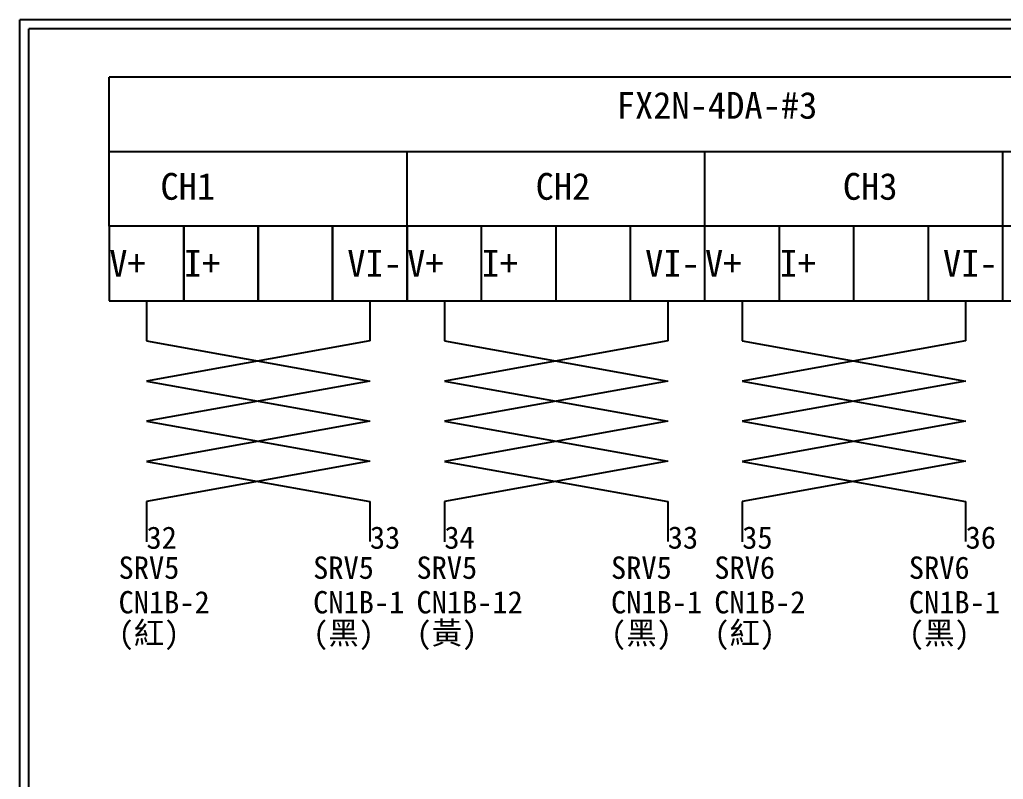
# Model space of a CAD drawing. Extents: x 10 to 297, y 3 to 207.
# Drawn here: x 10 to 142.1, y 105 to 207 of the extents above; entities that cross this region are included whole.
import ezdxf

# ---------------------------------------------------------------- set-up
doc = ezdxf.new("R2010")
doc.units = 0
doc.layers.get('0').update_dxf_attribs({"linetype": 'CONTINUOUS'})
doc.layers.add('圖框層', color=7, linetype='CONTINUOUS')
doc.layers.add('標尺寸層', color=3, linetype='CONTINUOUS')
doc.styles.add('STSL', font='KAIU.TTF')

msp = doc.modelspace()

# ---------------------------------------------------------------- linework, layer by layer
for p, q in [((22.03, 189.23), (22.03, 199.23)), ((202.03, 199.23), (22.03, 199.23)), ((22.03, 179.23), (22.03, 189.23)), ((202.03, 189.23), (22.03, 189.23)), ((22.03, 179.23), (22.03, 169.23)), ((32.03, 179.23), (22.03, 179.23)), ((32.03, 169.23), (32.03, 179.23)), ((32.03, 179.23), (32.03, 169.23)), ((42.03, 179.23), (32.03, 179.23)), ((42.03, 169.23), (42.03, 179.23)), ((42.03, 179.23), (42.03, 169.23)), ((52.03, 179.23), (42.03, 179.23)), ((52.03, 169.23), (52.03, 179.23)), ((52.03, 179.23), (52.03, 169.23)), ((62.03, 179.23), (52.03, 179.23)), ((62.03, 169.23), (62.03, 179.23)), ((62.03, 179.23), (62.03, 169.23)), ((72.03, 179.23), (62.03, 179.23)), ((72.03, 169.23), (72.03, 179.23)), ((82.03, 179.23), (72.03, 179.23)), ((82.03, 169.23), (82.03, 179.23)), ((92.03, 179.23), (82.03, 179.23)), ((92.03, 169.23), (92.03, 179.23)), ((102.03, 179.23), (92.03, 179.23)), ((102.03, 169.23), (102.03, 179.23)), ((112.03, 179.23), (102.03, 179.23)), ((112.03, 169.23), (112.03, 179.23)), ((122.03, 179.23), (112.03, 179.23)), ((122.03, 169.23), (122.03, 179.23)), ((132.03, 179.23), (122.03, 179.23)), ((132.03, 169.23), (132.03, 179.23)), ((142.03, 179.23), (132.03, 179.23)), ((142.03, 169.23), (142.03, 179.23)), ((152.03, 179.23), (142.03, 179.23)), ((22.03, 169.23), (32.03, 169.23)), ((27.03, 169.23), (27.03, 163.84)), ((32.03, 169.23), (42.03, 169.23)), ((42.03, 169.23), (52.03, 169.23)), ((52.03, 169.23), (62.03, 169.23)), ((57.03, 169.23), (57.03, 163.85)), ((62.03, 169.23), (72.03, 169.23)), ((67.03, 169.23), (67.03, 163.84)), ((72.03, 169.23), (82.03, 169.23)), ((82.03, 169.23), (92.03, 169.23)), ((92.03, 169.23), (102.03, 169.23)), ((97.03, 169.23), (97.03, 163.85)), ((102.03, 169.23), (112.03, 169.23)), ((107.03, 169.23), (107.03, 163.84)), ((112.03, 169.23), (122.03, 169.23)), ((122.03, 169.23), (132.03, 169.23)), ((132.03, 169.23), (142.03, 169.23)), ((137.03, 169.23), (137.03, 163.85)), ((142.03, 169.23), (152.03, 169.23)), ((27.03, 142.28), (27.03, 136.89)), ((57.03, 142.28), (57.03, 136.9)), ((67.03, 142.28), (67.03, 136.89)), ((97.03, 142.28), (97.03, 136.9)), ((107.03, 142.28), (107.03, 136.89)), ((137.03, 142.28), (137.03, 136.9))]:
    msp.add_line(p, q)
at = {"layer": '圖框層', "color": 7}
for p, q in [((297, 206.97), (10, 206.97)), ((10, 3), (10, 206.97)), ((295.75, 205.72), (11.25, 205.72)), ((11.25, 4.25), (11.25, 205.72))]:
    msp.add_line(p, q, dxfattribs=at)
at = {"layer": '標尺寸層', "color": 7}
for p, q in [((62.03, 179.23), (62.03, 189.23)), ((102.03, 179.23), (102.03, 189.23)), ((142.03, 179.23), (142.03, 189.23)), ((57.03, 163.85), (27.03, 158.45)), ((27.03, 163.84), (57.03, 158.46)), ((97.03, 163.85), (67.03, 158.45)), ((67.03, 163.84), (97.03, 158.46)), ((137.03, 163.85), (107.03, 158.45)), ((107.03, 163.84), (137.03, 158.46)), ((57.03, 158.46), (27.03, 153.06)), ((27.03, 158.45), (57.03, 153.07)), ((97.03, 158.46), (67.03, 153.06)), ((67.03, 158.45), (97.03, 153.07)), ((137.03, 158.46), (107.03, 153.06)), ((107.03, 158.45), (137.03, 153.07)), ((57.03, 153.07), (27.03, 147.67)), ((27.03, 153.06), (57.03, 147.68)), ((97.03, 153.07), (67.03, 147.67)), ((67.03, 153.06), (97.03, 147.68)), ((137.03, 153.07), (107.03, 147.67)), ((107.03, 153.06), (137.03, 147.68)), ((57.03, 147.68), (27.03, 142.28)), ((27.03, 147.67), (57.03, 142.29)), ((97.03, 147.68), (67.03, 142.28)), ((67.03, 147.67), (97.03, 142.29)), ((137.03, 147.68), (107.03, 142.28)), ((107.03, 147.67), (137.03, 142.29))]:
    msp.add_line(p, q, dxfattribs=at)

# ---------------------------------------------------------------- texts
at = {"layer": '圖框層', "color": 4, "style": 'STSL'}
for s, height, p in [('FX2N-4DA-#3', 3.6, (90.18, 193.67)), ('CH1', 3.6, (28.9, 182.79)), ('CH2', 3.6, (79.29, 182.79)), ('CH3', 3.6, (120.54, 182.79)), ('V+', 3.6, (22.03, 172.46)), ('I+', 3.6, (32.03, 172.46)), ('VI-', 3.6, (53.99, 172.46)), ('V+', 3.6, (62.03, 172.46)), ('I+', 3.6, (72.03, 172.46)), ('VI-', 3.6, (93.99, 172.46)), ('V+', 3.6, (102.03, 172.46)), ('I+', 3.6, (112.03, 172.46)), ('VI-', 3.6, (133.99, 172.46)), ('32', 3, (27.03, 135.93)), ('33', 3, (57.03, 135.94)), ('34', 3, (67.03, 135.94)), ('33', 3, (97.03, 135.95)), ('35', 3, (107.03, 135.94)), ('36', 3, (137.03, 135.95)), ('SRV5', 3, (23.28, 131.9)), ('SRV5', 3, (49.41, 131.9)), ('SRV5', 3, (63.28, 131.9)), ('SRV5', 3, (89.41, 131.9)), ('SRV6', 3, (103.28, 131.9)), ('SRV6', 3, (129.41, 131.9)), ('CN1B-2', 3, (23.28, 127.26)), ('CN1B-1', 3, (49.41, 127.26)), ('CN1B-12', 3, (63.28, 127.26)), ('CN1B-1', 3, (89.41, 127.26)), ('CN1B-2', 3, (103.28, 127.26)), ('CN1B-1', 3, (129.41, 127.26)), ('(紅)', 3, (23.28, 123.13)), ('(黑)', 3, (49.41, 123.13)), ('(黃)', 3, (63.28, 123.13)), ('(黑)', 3, (89.41, 123.13)), ('(紅)', 3, (103.28, 123.13)), ('(黑)', 3, (129.41, 123.13))]:
    msp.add_text(s, height=height, dxfattribs=at).set_placement(p)

doc.saveas('drawing.dxf')
